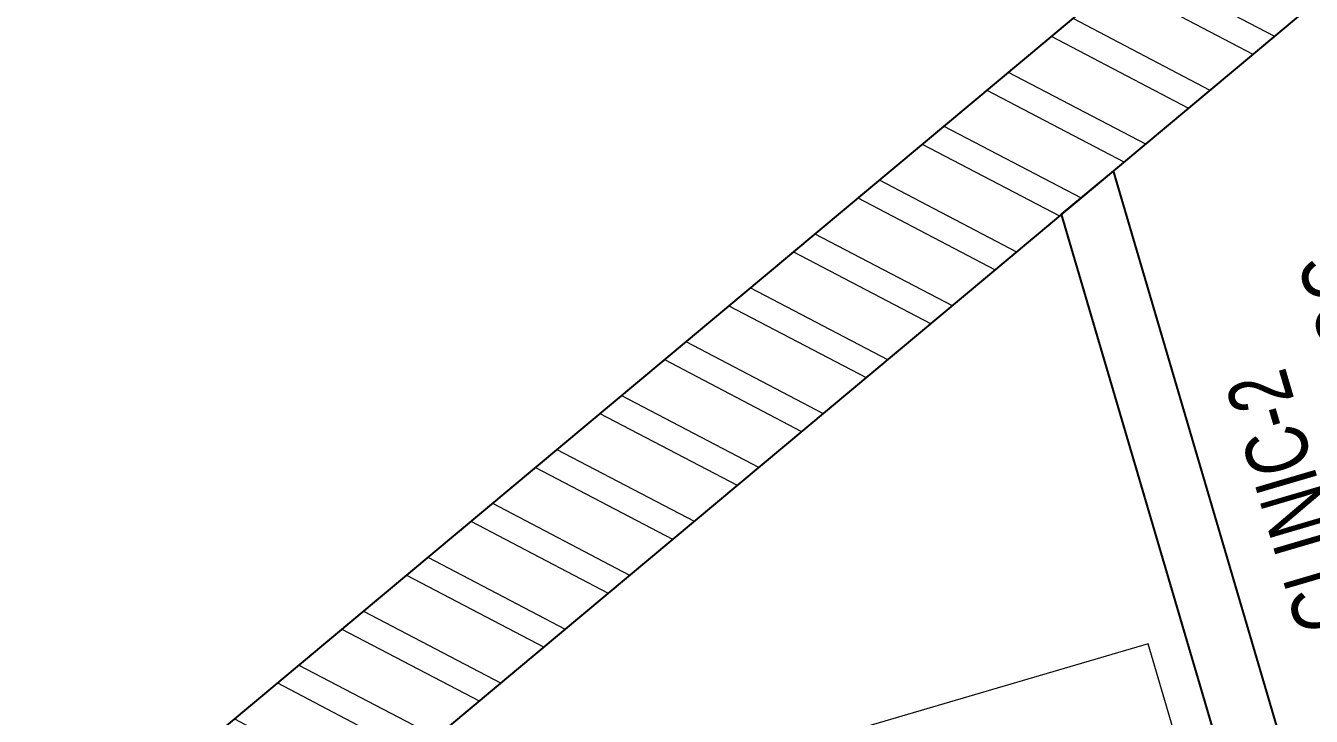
# Model space of a CAD drawing. Header units: feet. Extents: x 9017989 to 9027702, y -5945137 to -5930320.
# Drawn here: x 9018725 to 9020791, y -5934263 to -5933152 of the extents above; entities that cross this region are included whole.
import ezdxf

# ---------------------------------------------------------------- set-up
doc = ezdxf.new("R2010")
doc.units = ezdxf.units.FT
doc.header["$LTSCALE"] = 33
doc.header["$MEASUREMENT"] = 0
doc.layers.add('A-WALL', color=1, linetype='Continuous')
for name, color, linetype, lineweight in [('A-WALL HATCH', 251, 'Continuous', 0), ('LENS-FURNITURE', 13, 'Continuous', 9), ('LENS-PARTITION', 21, 'Continuous', 25), ('LENS_DIMENSION', 193, 'Continuous', 0), ('LENS_TEXT', 31, 'Continuous', 5)]:
    doc.layers.add(name, color=color, linetype=linetype, lineweight=lineweight)
doc.styles.get("Standard").update_dxf_attribs({"font": 'GILC____.TTF'})

# ---------------------------------------------------------------- blocks, each defined once
blk = doc.blocks.new('A$Ca1a97255')
at = {"layer": 'A-WALL HATCH'}
h = blk.add_hatch(dxfattribs=at)
h.set_pattern_fill('ANSI32', color=256, scale=333, angle=0.9715749696619951)
h.set_pattern_definition([(45.97157496966199, (-3777818.605776524, 5465605.54224976), (-89.7845111904361, 86.79001771686914), []), (45.97157496966199, (-3777759.74760032, 5465606.540414249), (-89.7845111904361, 86.79001771686914), [])])
h.paths.add_polyline_path([(-6000.179315918125, -51.31861507892608), (-5948.205945469439, 179.1343174334615), (-11747.993818657, 129.5296196863055), (-11708.39354286063, 305.1195344207808), (-13018.03138308227, 274.3181146699935), (-13105.17609123234, -112.0865647448227)])
h.paths.add_polyline_path([(-6153.905262615531, 5765.025956317782), (-6102.034040701576, 5995.025956317782), (-11410.07110414514, 5995.02595631592), (-11494.46544811967, 5620.81655083131), (-11182.30559970066, 5550.416060527787), (-11133.90526261553, 5765.02595631592)])
h.paths.add_polyline_path([(-3545.784021126106, 5727.888496897183), (-3485.537297477946, 5995.025956317782), (-5134.386114680208, 5995.025956317782), (-5172.944757044316, 5824.054704501294)])
h.paths.add_polyline_path([(-1284.29395838175, -10.984369603917), (-1226.520793898031, 245.185185322538), (-5046.14611704927, 298.6865005837753), (-5123.390502407215, -43.81957458984106)])
h.paths.add_polyline_path([(-436.9507034262642, 427.5039242263883), (-187.0783224999904, 429.7458108775317), (-2437.29840326868, 5598.824944904074), (-2679.478437998798, 5578.91263279412)])
at = {"layer": 'A-WALL'}
for p, q in [((0, 0), (-2609.773896249477, 5995.025956318714)), ((-436.9507034262642, 427.5039242263883), (-2679.478437998798, 5578.91263279412))]:
    blk.add_line(p, q, dxfattribs=at)
blk = doc.blocks.new('TRIAL SET CABINET 633x500')
at = {"layer": 'LENS-FURNITURE'}
h = blk.add_hatch(color=9, dxfattribs=at)
h.dxf.hatch_style = 1
edge = h.paths.add_edge_path()
edge.add_line((-8.54246803093703, -981.9670201920668), (115.9083254579454, -857.5162267031847))
edge.add_arc((107.4230440836399, -849.030945328879), 12.00000000009463, 315, 405)
edge.add_line((115.9083254579454, -840.5456639545736), (-58.03994271345434, -666.5973957831737))
edge.add_arc((-66.52522408775982, -675.0826771574792), 12.00000000009463, 45.00000000000002, 135)
edge.add_line((-75.01050546206531, -666.5973957831737), (-199.4612989509478, -791.0481892720562))
edge.add_arc((-190.9760175766423, -799.5334706454303), 11.99999999943607, 135.0000000031442, 225.0000000031442)
edge.add_line((-199.4612989500165, -808.0187520197359), (-25.5130307786167, -981.967020191136))
edge.add_arc((-17.02774940431148, -973.4817388177615), 11.99999999943605, 224.9999999968574, 314.9999999968578)
h.paths.add_polyline_path([(-17.02774940524252, -955.0969625067663), (89.03826777357607, -849.0309453279477), (-66.52522408775982, -693.4674534666119), (-172.5912412665784, -799.5334706454305)], flags=16)
edge = h.paths.add_edge_path(flags=16)
edge.add_line((-138.2965623782947, -741.9042679787381), (-124.1544267544522, -727.7621323548956))
edge.add_arc((-121.3259996296837, -730.5905594796641), 4.000000000031514, 45.00000000000051, 134.9999999999996, ccw=False)
edge.add_arc((-121.3259996296838, -730.5905594796641), 4.000000000031584, -45.000000000000625, 44.999999999999375, ccw=False)
edge.add_line((-118.4975725049153, -733.4189866044327), (-132.6397081287578, -747.561122228275))
edge.add_arc((-135.4681352535263, -744.7326951035067), 4.000000000031524, 225.0000000000006, 314.99999999999966, ccw=False)
edge.add_arc((-135.4681352535261, -744.7326951035066), 4.000000000031665, 135.0000000000006, 225.0000000000006, ccw=False)
edge = h.paths.add_edge_path(flags=16)
edge.add_arc((44.84409394953398, -910.9027886827243), 7, 0, 360)
at = {"layer": 'LENS-FURNITURE', "lineweight": 0}
h = blk.add_hatch(dxfattribs=at)
h.set_pattern_fill('ANSI31', color=252, scale=10, angle=405)
h.set_pattern_definition([(90, (-3772352.875833935, -3684050.327587578), (-1.25, 2e-16), [])])
edge = h.paths.add_edge_path()
edge.add_line((-138.2965623782947, -741.9042679787381), (-124.1544267544522, -727.7621323548956))
edge.add_arc((-121.3259996296837, -730.5905594796641), 4.000000000031514, 45.00000000000051, 134.9999999999996, ccw=False)
edge.add_arc((-121.3259996296838, -730.5905594796641), 4.000000000031584, -45.000000000000625, 44.999999999999375, ccw=False)
edge.add_line((-118.4975725049153, -733.4189866044327), (-132.6397081287578, -747.561122228275))
edge.add_arc((-135.4681352535263, -744.7326951035067), 4.000000000031524, 225.0000000000006, 314.99999999999966, ccw=False)
edge.add_arc((-135.4681352535261, -744.7326951035066), 4.000000000031665, 135.0000000000006, 225.0000000000006, ccw=False)
edge = h.paths.add_edge_path()
edge.add_arc((44.84409394953398, -910.9027886827243), 7, 0, 360)
at = {"layer": 'LENS-FURNITURE'}
blk.add_lwpolyline([(119.4230440827086, -352.4817388160154), (119.4230440827086, -985.4817388160156), (-380.5769559172913, -985.4817388160156), (-380.5769559172913, -352.4817388160154)], close=True, dxfattribs=at)
at = {"layer": 'LENS-FURNITURE', "color": 146}
for points in [[(338.5359051078558, -352.4817388160154), (338.5359051078558, -985.4817388160156), (356.5359051078559, -985.4817388160156), (356.5359051078559, -352.4817388160154)], [(-63.4640948921442, -382.4817388160154), (-63.4640948921442, -394.4817388160154), (338.5359051078558, -394.4817388160154), (338.5359051078558, -382.4817388160154)], [(-63.4640948921442, -394.4817388160154), (-63.4640948921442, -943.4817388160153), (-51.4640948921442, -943.4817388160153), (-51.4640948921442, -394.4817388160154)], [(-63.4640948921442, -955.4817388160152), (-63.4640948921442, -943.4817388160153), (338.5359051078558, -943.4817388160153), (338.5359051078558, -955.4817388160152)]]:
    blk.add_lwpolyline(points, close=True, dxfattribs=at)
at = {"layer": 'LENS-FURNITURE', "color": 18, "lineweight": 30}
for points in [[(-8.54246803093703, -981.9670201920668), (115.9083254579454, -857.5162267031847, 0.4142135623730951), (115.9083254579454, -840.5456639545736), (-58.03994271345434, -666.5973957831737, 0.4142135623730951), (-75.01050546206531, -666.5973957831737), (-199.4612989509478, -791.0481892720562, 0.4142135623730951), (-199.4612989500165, -808.0187520197359), (-25.51303077861669, -981.967020191136, 0.4142135623730951)], [(-138.2965623782947, -741.9042679787381), (-124.1544267544522, -727.7621323548956, -0.4142135623730951), (-118.4975725049153, -727.7621323548956), (-118.4975725049153, -727.7621323548956, -0.4142135623730951), (-118.4975725049153, -733.4189866044327), (-132.6397081287578, -747.561122228275, -0.4142135623730951), (-138.2965623782947, -747.561122228275), (-138.2965623782947, -747.561122228275, -0.4142135623730951)]]:
    blk.add_lwpolyline(points, format="xyb", close=True, dxfattribs=at)
blk.add_lwpolyline([(-17.02774940524252, -955.0969625067663), (89.03826777357607, -849.0309453279477), (-66.52522408775982, -693.4674534666119), (-172.5912412665784, -799.5334706454305)], close=True, dxfattribs=at)
blk.add_circle((44.84409394953398, -910.9027886827243), 7, dxfattribs=at)

msp = doc.modelspace()

# ---------------------------------------------------------------- linework, layer by layer
at = {"layer": 'LENS-PARTITION'}
msp.add_lwpolyline([(9021003.744107325, -5935190.469947359), (9020473.24329751, -5933385.765251724), (9020389.579585403, -5933455.73271688), (9020907.803317428, -5935218.672160641)], close=True, dxfattribs=at)

# ---------------------------------------------------------------- block references
at = {"layer": 'LENS-FURNITURE', "xscale": -1, "rotation": 106.3809290552491}
msp.add_blockref('TRIAL SET CABINET 633x500', (9019690.743334737, -5934789.32542778), dxfattribs=at)
at = {"layer": 'LENS_DIMENSION', "rotation": 106.3809290552491}
msp.add_blockref('A$Ca1a97255', (9023741.028722184, -5930353.106419435), dxfattribs=at)

# ---------------------------------------------------------------- texts
at = {"layer": 'LENS_TEXT', "linetype": 'Continuous', "ltscale": 3, "insert": (9021001.174754262, -5933847.504268137), "char_height": 100, "attachment_point": 5, "rotation": 106.38092905524911}
msp.add_mtext_dynamic_manual_height_columns('CLINIC-2 COMPACT ROC- MINSIGN\\PNON-OPP', width=927.1387231263549, gutter_width=0.9999999999999991, heights=[0], dxfattribs=at)

doc.saveas('drawing.dxf')
